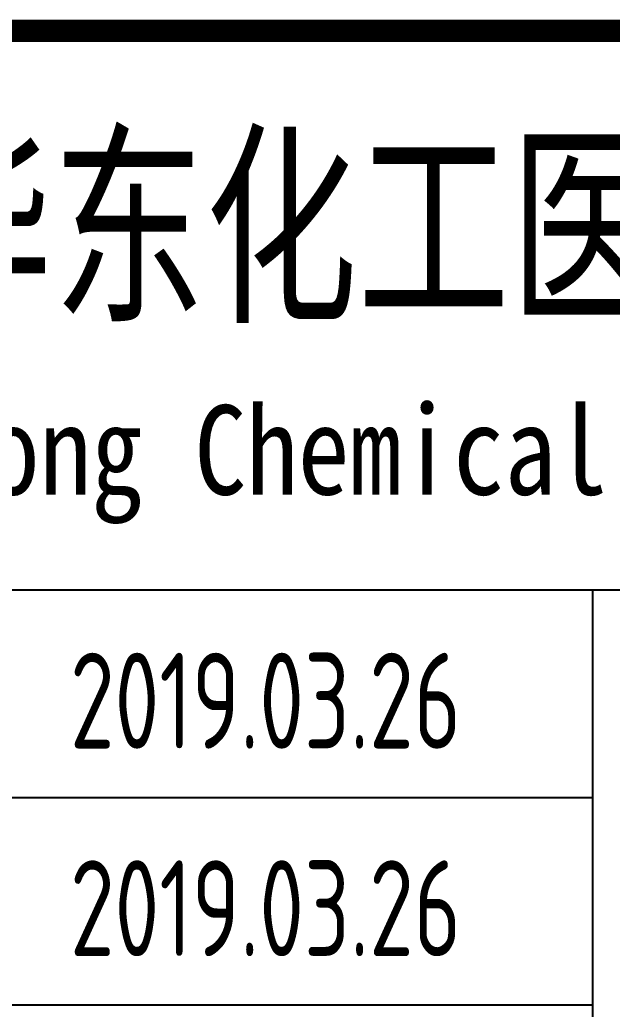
# Model space of a CAD drawing. Extents: x 4267484 to 4395158, y -674551 to -235742.
# Drawn here: x 4369863 to 4371718, y -607661 to -604563 of the extents above; entities that cross this region are included whole.
import ezdxf
from ezdxf.enums import TextEntityAlignment as Align

# ---------------------------------------------------------------- set-up
doc = ezdxf.new("R2010")
doc.units = 0
doc.header["$LTSCALE"] = 1000
doc.header["$MEASUREMENT"] = 0
doc.layers.get('0').update_dxf_attribs({"linetype": 'CONTINUOUS'})
doc.styles.add('AHD', font='sceie.shx', dxfattribs={"width": 0.7, "bigfont": 'sceic.shx'})
doc.styles.add('宋体', font='', dxfattribs={"width": 0.7})
doc.styles.get('宋体').set_extended_font_data('SimSun')

msp = doc.modelspace()

# ---------------------------------------------------------------- linework, layer by layer
for p, q in [((4366157.7, -606347.6), (4377157.7, -606347.6)), ((4371657.7, -609597.6), (4371657.7, -606347.6)), ((4371657.7, -609597.6), (4371657.7, -606347.6)), ((4366157.7, -606997.6), (4371657.7, -606997.6)), ((4366157.7, -607647.6), (4371657.7, -607647.6))]:
    msp.add_line(p, q)
at = {"const_width": 70}
msp.add_lwpolyline([(4384157.7, -604597.6), (4366157.7, -604597.6)], dxfattribs=at)

# ---------------------------------------------------------------- texts
for s, height, style, width, p in [('安徽华东化工医药工程有限责任公司', 500, '宋体', 0.7, (4372352.6, -605197.6)), ('Anhui Huadong Chemical & Medical Engineering Co.,Ltd', 280, '宋体', 0.85, (4372352.6, -605947.6)), ('2019.03.26', 300, 'AHD', 0.8, (4370632.5, -606694.3)), ('2019.03.26', 300, 'AHD', 0.8, (4370632.5, -607344.3))]:
    msp.add_text(s, height=height, dxfattribs=dict(style=style, width=width)).set_placement(p, align=Align.MIDDLE)

doc.saveas('drawing.dxf')
